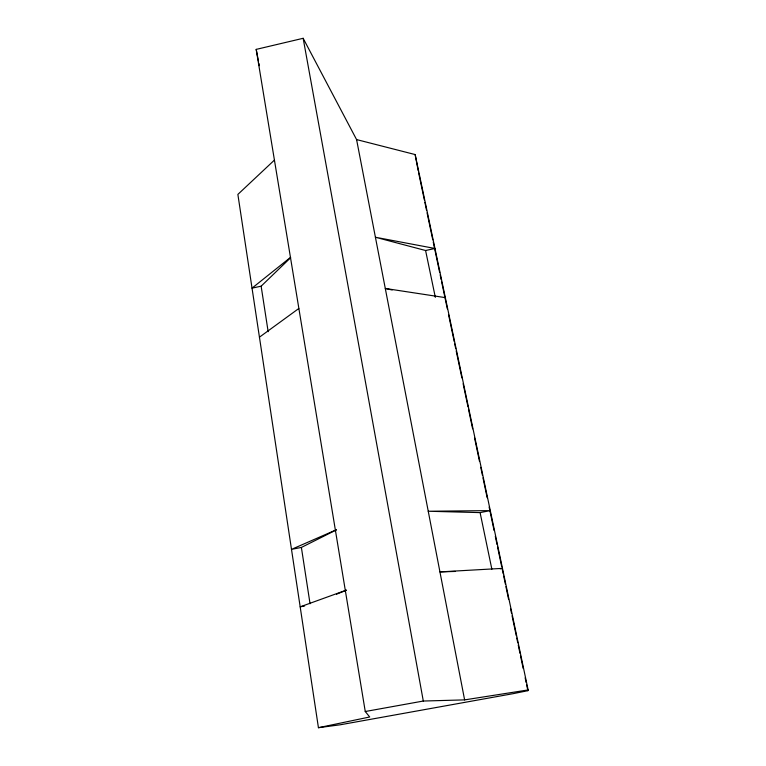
<?xml version="1.0" encoding="UTF-8"?>
<svg xmlns="http://www.w3.org/2000/svg" width="766" height="766" viewBox="0 0 766 766"><rect width="100%" height="100%" fill="white"/><g stroke="black" fill="none" stroke-linecap="round" stroke-linejoin="round"><path stroke-width="1.15" d="M318.436 727.7L340.267 724.78L513.115 693.67L527.87 690.683L528.128 689.946L415.143 154.56L356.583 139.584L303.154 38.3L256.198 49.388L365.258 711.518L369.71 716.986L318.436 727.7L237.872 194.411L274.429 160.094M290.458 257.433L252.033 288.15L261.139 286.178L290.678 257.673M259.435 337.184L298.807 308.507M336.351 529.775L291.492 549.366L301.383 547.441L336.408 529.88M336.513 594.225L346.366 590.222M346.309 590.146L300.176 606.835L304.648 605.983M425.59 250.511L434.964 248.481L375.417 237.249L425.59 250.511L435.327 297.323M480.09 512.607L490.288 510.616L428.251 511.248L480.09 512.607L491.858 569.186M500.169 568.812L502.477 568.372L439.943 571.896L455.349 571.436M365.258 711.518L423.301 701.034L464.617 699.885L528.128 689.946M445.333 297.629L385.288 288.466L392.182 289.998M418.198 170.732L415.143 154.56M418.686 173.078L424.364 199.993M424.862 202.339L426.585 210.526M427.083 212.871L432.761 239.787M433.259 242.133L439.674 272.562M440.163 274.898L441.159 279.58M441.647 281.926L447.325 308.842M448.56 314.692L454.238 341.617M454.736 343.953L455.722 348.635M456.21 350.981L461.888 377.897M463.124 383.737L467.997 406.861M468.486 409.168L472.632 428.826M474.594 438.114L479.526 461.496M480.761 467.346L482.484 475.533M482.982 477.869L487.166 497.747M489.139 507.102L494.08 530.484M495.305 536.334L497.038 544.521M497.527 546.857L501.72 566.735M502.218 569.071L503.205 573.753M503.693 576.089L505.426 584.276M505.914 586.612L508.624 599.481M510.596 608.836L511.583 613.509M512.081 615.845L516.274 635.723M516.763 638.068L517.749 642.741M518.247 645.077L519.97 653.264M520.468 655.6L523.178 668.469M525.15 677.824L526.137 682.496M526.635 684.842L527.87 690.683M356.583 139.584L464.617 699.885M256.198 49.388L258.439 61.031M258.889 63.358L259.339 65.684M303.154 38.3L423.301 701.034M261.139 286.178L268.157 331.707M301.383 547.441L310.048 603.752"/></g></svg>
